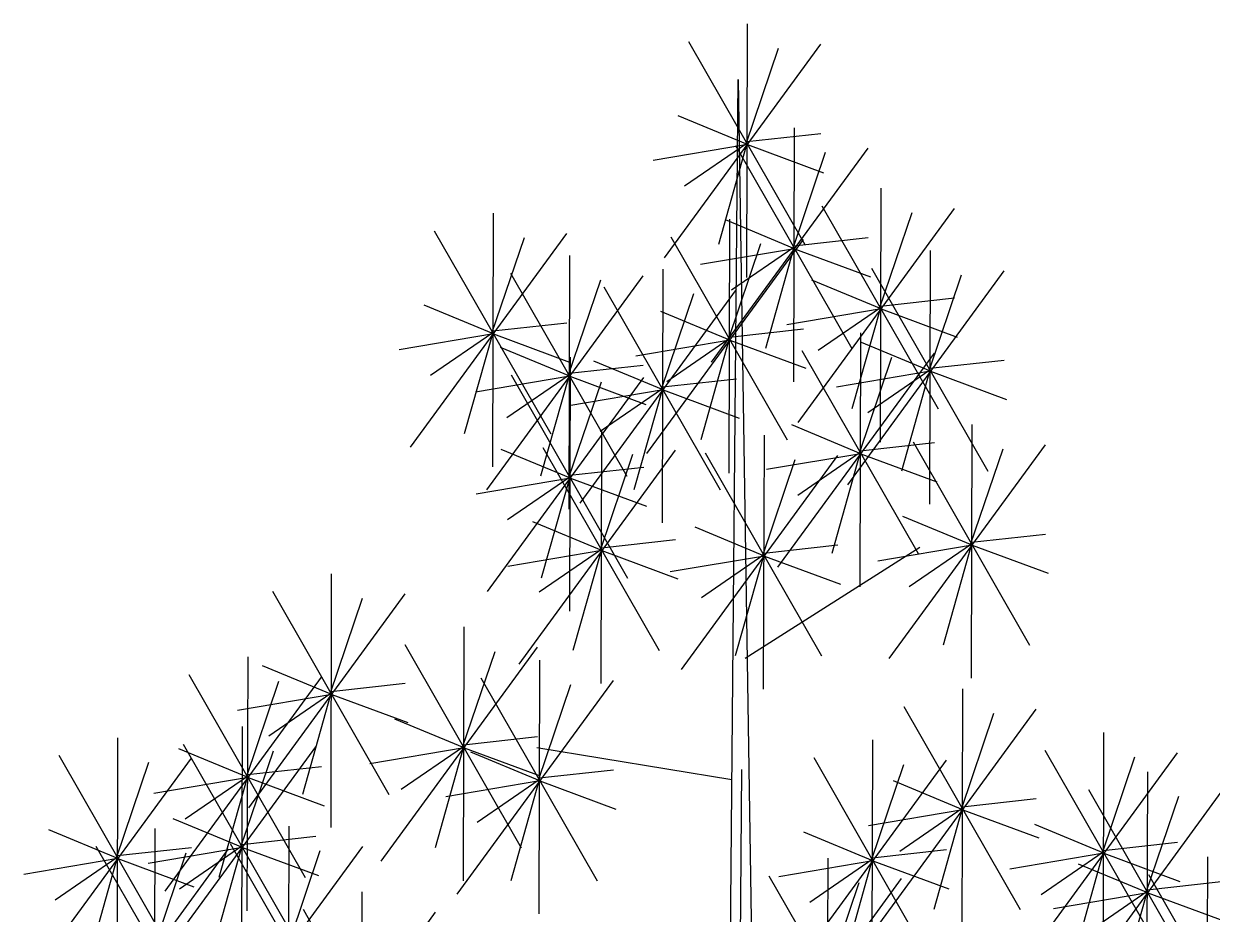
# Model space of a CAD drawing. Header units: millimetres. Extents: x 13268 to 164478, y 289082 to 363688.
# Drawn here: x 131430 to 133287, y 304119 to 305511 of the extents above; entities that cross this region are included whole.
import ezdxf

# ---------------------------------------------------------------- set-up
doc = ezdxf.new("R2010")
doc.units = ezdxf.units.MM

# ---------------------------------------------------------------- blocks, each defined once
blk = doc.blocks.new('A$C48CB66A8')
for p, q in [((2294, 9573.6), (2292.9, 9177)), ((2164.9, 9207.7), (2409.4, 9541.9)), ((2202.1, 9546.1), (2384, 9228.8)), ((2292.3, 9385.8), (2342.9, 9535.5)), ((2247.6, 5827.1), (2279.8, 9486.5)), ((2279.8, 9486.5), (2337.1, 5848.8)), ((2294.5, 9384.9), (2186.4, 9429.8)), ((2293.5, 9389.5), (2409.4, 9402.3)), ((2367.6, 9411), (2366.6, 9014.4)), ((2294.5, 9384.9), (2147.3, 9360)), ((2293.5, 9386.6), (2196.2, 9319.8)), ((2293.5, 9386.6), (2249, 9228.8)), ((2275.7, 9383.5), (2457.6, 9066.2)), ((2294.5, 9384.9), (2413.3, 9340.9)), ((2238.5, 9045), (2483.1, 9379.3)), ((2365.9, 9223.2), (2416.5, 9372.9)), ((2502.9, 9316.7), (2501.8, 8920.1)), ((2410.9, 9289.2), (2592.8, 8971.9)), ((1896.9, 9277.8), (1895.8, 8881.2)), ((2373.8, 8950.8), (2618.3, 9285)), ((2501.1, 9128.9), (2551.8, 9278.6)), ((2368.2, 9222.2), (2260.1, 9267.1)), ((2266.5, 9268.2), (2265.5, 8871.6)), ((1767.8, 8911.9), (2012.3, 9246.1)), ((1804.9, 9250.3), (1986.9, 8933)), ((1895.1, 9090), (1945.8, 9239.7)), ((2137.4, 8902.2), (2381.9, 9236.4)), ((2174.6, 9240.7), (2356.5, 8923.4)), ((2367.1, 9226.8), (2483.1, 9239.6)), ((2368.2, 9222.2), (2220.9, 9197.3)), ((2264.8, 9080.4), (2315.4, 9230.1)), ((2367.1, 9224), (2269.8, 9157.2)), ((2367.1, 9224), (2322.7, 9066.2)), ((2368.2, 9222.2), (2487, 9178.3)), ((2580.3, 9219.4), (2579.3, 8822.9)), ((2016.2, 9211.7), (2015.1, 8815.1)), ((1887, 8845.7), (2131.6, 9179.9)), ((1924.2, 9184.2), (2106.1, 8866.9)), ((2162, 9190.3), (2161, 8793.8)), ((2451.2, 8853.5), (2695.7, 9187.7)), ((2488.4, 9191.9), (2670.3, 8874.6)), ((2578.6, 9031.6), (2629.2, 9181.4)), ((2014.4, 9023.8), (2065.1, 9173.6)), ((2070.1, 9162.8), (2252, 8845.5)), ((2503.4, 9128), (2395.3, 9172.9)), ((2032.9, 8824.4), (2277.4, 9158.6)), ((2160.3, 9002.5), (2210.9, 9152.3)), ((2502.4, 9132.6), (2618.3, 9145.4)), ((1897.4, 9089), (1789.3, 9134)), ((2267.1, 9079.4), (2158.9, 9124.3)), ((2503.4, 9128), (2356.1, 9103.1)), ((2502.4, 9129.7), (2405.1, 9062.9)), ((2502.4, 9129.7), (2457.9, 8971.9)), ((2503.4, 9128), (2622.2, 9084)), ((1896.4, 9093.7), (2012.3, 9106.5)), ((1897.4, 9089), (1750.2, 9064.2)), ((1896.4, 9090.8), (1799.1, 9024)), ((1896.4, 9090.8), (1851.9, 8933)), ((1897.4, 9089), (2016.2, 9045.1)), ((2266, 9084), (2381.9, 9096.8)), ((2471.2, 9090.7), (2470.2, 8694.1)), ((2016.7, 9022.9), (1908.6, 9067.8)), ((2267.1, 9079.4), (2119.8, 9054.5)), ((2266, 9081.2), (2168.7, 9014.3)), ((2266, 9081.2), (2221.5, 8923.4)), ((2267.1, 9079.4), (2385.9, 9035.5)), ((2580.8, 9030.7), (2472.7, 9075.6)), ((2017.2, 9052.5), (2016.2, 8655.9)), ((2342.1, 8724.7), (2586.7, 9059)), ((2379.3, 9063.2), (2561.2, 8745.9)), ((2469.5, 8902.9), (2520.1, 9052.6)), ((2579.8, 9035.3), (2695.7, 9048.1)), ((2015.7, 9027.5), (2131.6, 9040.3)), ((2162.6, 9001.6), (2054.4, 9046.5)), ((2580.8, 9030.7), (2433.6, 9005.8)), ((2579.8, 9032.5), (2482.5, 8965.6)), ((2579.8, 9032.5), (2535.3, 8874.6)), ((2580.8, 9030.7), (2699.6, 8986.8)), ((2016.7, 9022.9), (1869.4, 8998)), ((1888.1, 8686.5), (2132.6, 9020.8)), ((2015.6, 9024.7), (1918.3, 8957.8)), ((1925.3, 9025), (2107.2, 8707.7)), ((2015.6, 9024.7), (1971.2, 8866.9)), ((2015.5, 8864.7), (2066.1, 9014.4)), ((2016.7, 9022.9), (2135.5, 8979)), ((2161.5, 9006.2), (2277.4, 9019)), ((2162.6, 9001.6), (2015.3, 8976.7)), ((2161.5, 9003.4), (2064.2, 8936.5)), ((2161.5, 9003.4), (2117, 8845.5)), ((2162.6, 9001.6), (2281.4, 8957.7)), ((2066.6, 8939.2), (2065.5, 8542.7)), ((2471.8, 8901.9), (2363.7, 8946.8)), ((2645.2, 8947.8), (2644.1, 8551.2)), ((2320.4, 8930.8), (2319.3, 8534.2)), ((2470.7, 8906.5), (2586.7, 8919.3)), ((2553.3, 8920.3), (2735.2, 8603)), ((2017.8, 8863.7), (1909.6, 8908.6)), ((1937.5, 8573.3), (2182, 8907.5)), ((1974.6, 8911.8), (2156.6, 8594.5)), ((2064.8, 8751.4), (2115.5, 8901.2)), ((2191.3, 8564.8), (2435.8, 8899.1)), ((2228.4, 8903.3), (2410.3, 8586)), ((2471.8, 8901.9), (2324.5, 8877)), ((2470.7, 8903.7), (2373.4, 8836.8)), ((2470.7, 8903.7), (2426.2, 8745.9)), ((2471.8, 8901.9), (2590.6, 8858)), ((2516.1, 8581.8), (2760.6, 8916)), ((2643.4, 8759.9), (2694.1, 8909.7)), ((2016.7, 8868.3), (2132.6, 8881.1)), ((2318.6, 8743), (2369.3, 8892.7)), ((2017.8, 8863.7), (1870.5, 8838.8)), ((2016.7, 8865.5), (1919.4, 8798.6)), ((2016.7, 8865.5), (1972.2, 8707.7)), ((2017.8, 8863.7), (2136.6, 8819.8)), ((2067.1, 8750.5), (1959, 8795.4)), ((2645.7, 8759), (2537.6, 8803.9)), ((2320.9, 8742), (2212.8, 8787)), ((2644.7, 8763.6), (2760.6, 8776.4)), ((2067.1, 8750.5), (1919.9, 8725.6)), ((2066.1, 8752.3), (1968.8, 8685.4)), ((2066.1, 8752.3), (2021.6, 8594.5)), ((2066.1, 8755.1), (2182, 8767.9)), ((2067.1, 8750.5), (2185.9, 8706.6)), ((2290.8, 8582.3), (2564, 8755.8)), ((2319.9, 8746.6), (2435.8, 8759.5)), ((2645.7, 8759), (2498.5, 8734.1)), ((2644.7, 8760.8), (2547.4, 8693.9)), ((2644.7, 8760.8), (2600.2, 8603)), ((2645.7, 8759), (2764.5, 8715.1)), ((2320.9, 8742), (2173.6, 8717.2)), ((2319.9, 8743.8), (2222.6, 8677)), ((2319.9, 8743.8), (2275.4, 8586)), ((2320.9, 8742), (2439.7, 8698.1)), ((1644, 8714.5), (1643, 8317.9)), ((1514.9, 8348.5), (1759.4, 8682.8)), ((1552.1, 8687), (1734, 8369.7)), ((1642.3, 8526.7), (1692.9, 8676.4)), ((1851.1, 8631.2), (1850, 8234.6)), ((1759.1, 8603.7), (1941, 8286.4)), ((1513.3, 8584.6), (1512.2, 8188)), ((1722, 8265.3), (1966.5, 8599.5)), ((1849.3, 8443.4), (1900, 8593.1)), ((1644.6, 8525.7), (1536.4, 8570.7)), ((1969.6, 8579.5), (1968.5, 8182.9)), ((1384.2, 8218.7), (1628.7, 8552.9)), ((1421.4, 8557.1), (1603.3, 8239.8)), ((1511.6, 8396.8), (1562.2, 8546.5)), ((1840.5, 8213.6), (2085, 8547.8)), ((1877.6, 8552), (2059.5, 8234.7)), ((1643.5, 8527.5), (1546.2, 8460.7)), ((1643.5, 8527.5), (1599, 8369.7)), ((1643.5, 8530.3), (1759.4, 8543.2)), ((1967.8, 8391.7), (2018.5, 8541.4)), ((2630.6, 8534.4), (2629.5, 8137.9)), ((1644.6, 8525.7), (1497.3, 8500.9)), ((1644.6, 8525.7), (1763.4, 8481.8)), ((2501.5, 8168.5), (2746, 8502.7)), ((2538.7, 8506.9), (2720.6, 8189.6)), ((2628.9, 8346.6), (2679.5, 8496.4)), ((1504.5, 8475.6), (1503.5, 8079)), ((1851.6, 8442.5), (1743.5, 8487.4)), ((1310, 8458.2), (1308.9, 8061.6)), ((1850.6, 8447.1), (1966.5, 8459.9)), ((2490, 8454.7), (2488.9, 8058.1)), ((2851.3, 8466.3), (2850.2, 8069.8)), ((1375.4, 8109.6), (1619.9, 8443.9)), ((1513.8, 8395.8), (1405.7, 8440.8)), ((1412.6, 8448.1), (1594.5, 8130.8)), ((1502.8, 8287.8), (1553.4, 8437.5)), ((1851.6, 8442.5), (1704.3, 8417.6)), ((1850.6, 8444.2), (1753.2, 8377.4)), ((1850.6, 8444.2), (1806.1, 8286.4)), ((1851.6, 8442.5), (1970.4, 8398.5)), ((1970.1, 8390.7), (1862, 8435.7)), ((2270.1, 8392.4), (1965.2, 8442.2)), ((2722.2, 8100.4), (2966.7, 8434.6)), ((2759.4, 8438.9), (2941.3, 8121.6)), ((1180.9, 8092.2), (1425.4, 8426.5)), ((1218.1, 8430.7), (1400, 8113.4)), ((1308.3, 8270.4), (1358.9, 8420.1)), ((2360.9, 8088.8), (2605.4, 8423)), ((2398.1, 8427.2), (2580, 8109.9)), ((2488.3, 8266.9), (2538.9, 8416.6)), ((2849.6, 8278.5), (2900.2, 8428.3)), ((1512.8, 8397.6), (1415.5, 8330.8)), ((1512.8, 8397.6), (1468.3, 8239.8)), ((1512.8, 8400.5), (1628.7, 8413.3)), ((1969.1, 8395.4), (2085, 8408.2)), ((2285, 8408.5), (2220.4, 8.5)), ((2919.7, 8404.8), (2918.6, 8008.2)), ((1513.8, 8395.8), (1366.6, 8371)), ((1513.8, 8395.8), (1632.6, 8351.9)), ((1970.1, 8390.7), (1822.9, 8365.9)), ((1969.1, 8392.5), (1871.8, 8325.7)), ((1969.1, 8392.5), (1924.6, 8234.7)), ((1970.1, 8390.7), (2088.9, 8346.8)), ((2631.1, 8345.7), (2523, 8390.6)), ((2630.1, 8350.3), (2746, 8363.1)), ((2790.6, 8038.8), (3035.1, 8373)), ((2827.7, 8377.3), (3009.6, 8060)), ((2917.9, 8217), (2968.6, 8366.7)), ((2631.1, 8345.7), (2483.9, 8320.8)), ((2630.1, 8347.5), (2532.8, 8280.6)), ((2630.1, 8347.5), (2585.6, 8189.6)), ((2631.1, 8345.7), (2749.9, 8301.8)), ((1505, 8286.8), (1396.9, 8331.7)), ((1310.5, 8269.4), (1202.4, 8314.3)), ((1368.1, 8316.5), (1367, 7919.9)), ((1577.8, 8320.2), (1576.7, 7923.6)), ((2490.5, 8265.9), (2382.4, 8310.9)), ((2851.8, 8277.6), (2743.7, 8322.5)), ((1276.1, 8289), (1458.1, 7971.7)), ((1309.5, 8274), (1425.4, 8286.8)), ((1505, 8286.8), (1357.8, 8261.9)), ((1504, 8288.6), (1406.7, 8221.7)), ((1448.7, 7954.2), (1693.2, 8288.4)), ((1504, 8288.6), (1459.5, 8130.8)), ((1485.8, 8292.7), (1667.8, 7975.4)), ((1504, 8291.4), (1619.9, 8304.2)), ((1505, 8286.8), (1623.8, 8242.9)), ((2850.8, 8282.2), (2966.7, 8295)), ((1310.5, 8269.4), (1163.3, 8244.5)), ((1309.5, 8271.2), (1212.2, 8204.3)), ((1239, 7950.5), (1483.5, 8284.7)), ((1309.5, 8271.2), (1265, 8113.4)), ((1310.5, 8269.4), (1429.3, 8225.5)), ((1366.3, 8128.6), (1417, 8278.4)), ((1576, 8132.3), (1626.7, 8282.1)), ((2489.5, 8267.7), (2392.2, 8200.9)), ((2420, 8270.1), (2419, 7873.5)), ((2489.5, 8267.7), (2445, 8109.9)), ((2489.5, 8270.6), (2605.4, 8283.4)), ((2851.8, 8277.6), (2704.6, 8252.7)), ((2850.8, 8279.4), (2753.5, 8212.5)), ((2850.8, 8279.4), (2806.3, 8121.6)), ((2851.8, 8277.6), (2970.6, 8233.7)), ((3013.5, 8272.2), (3012.4, 7875.6)), ((2490.5, 8265.9), (2343.3, 8241.1)), ((2490.5, 8265.9), (2609.3, 8222)), ((2920.2, 8216), (2812.1, 8260.9)), ((2290.9, 7904.1), (2535.4, 8238.4)), ((2328.1, 8242.6), (2510, 7925.3)), ((2418.3, 8082.3), (2468.9, 8232)), ((2919.2, 8220.6), (3035.1, 8233.4)), ((2921.5, 8244.7), (3103.4, 7927.4)), ((1691.7, 8217.6), (1690.7, 7821)), ((2920.2, 8216), (2773, 8191.1)), ((2919.2, 8217.8), (2821.9, 8150.9)), ((2919.2, 8217.8), (2874.7, 8060)), ((2920.2, 8216), (3039, 8172.1)), ((1562.6, 7851.6), (1807.1, 8185.8)), ((1599.8, 8190.1), (1781.7, 7872.8))]:
    blk.add_line(p, q)

msp = doc.modelspace()

# ---------------------------------------------------------------- block references
msp.add_blockref('A$C48CB66A8', (130266.4, 295937))

doc.saveas('drawing.dxf')
